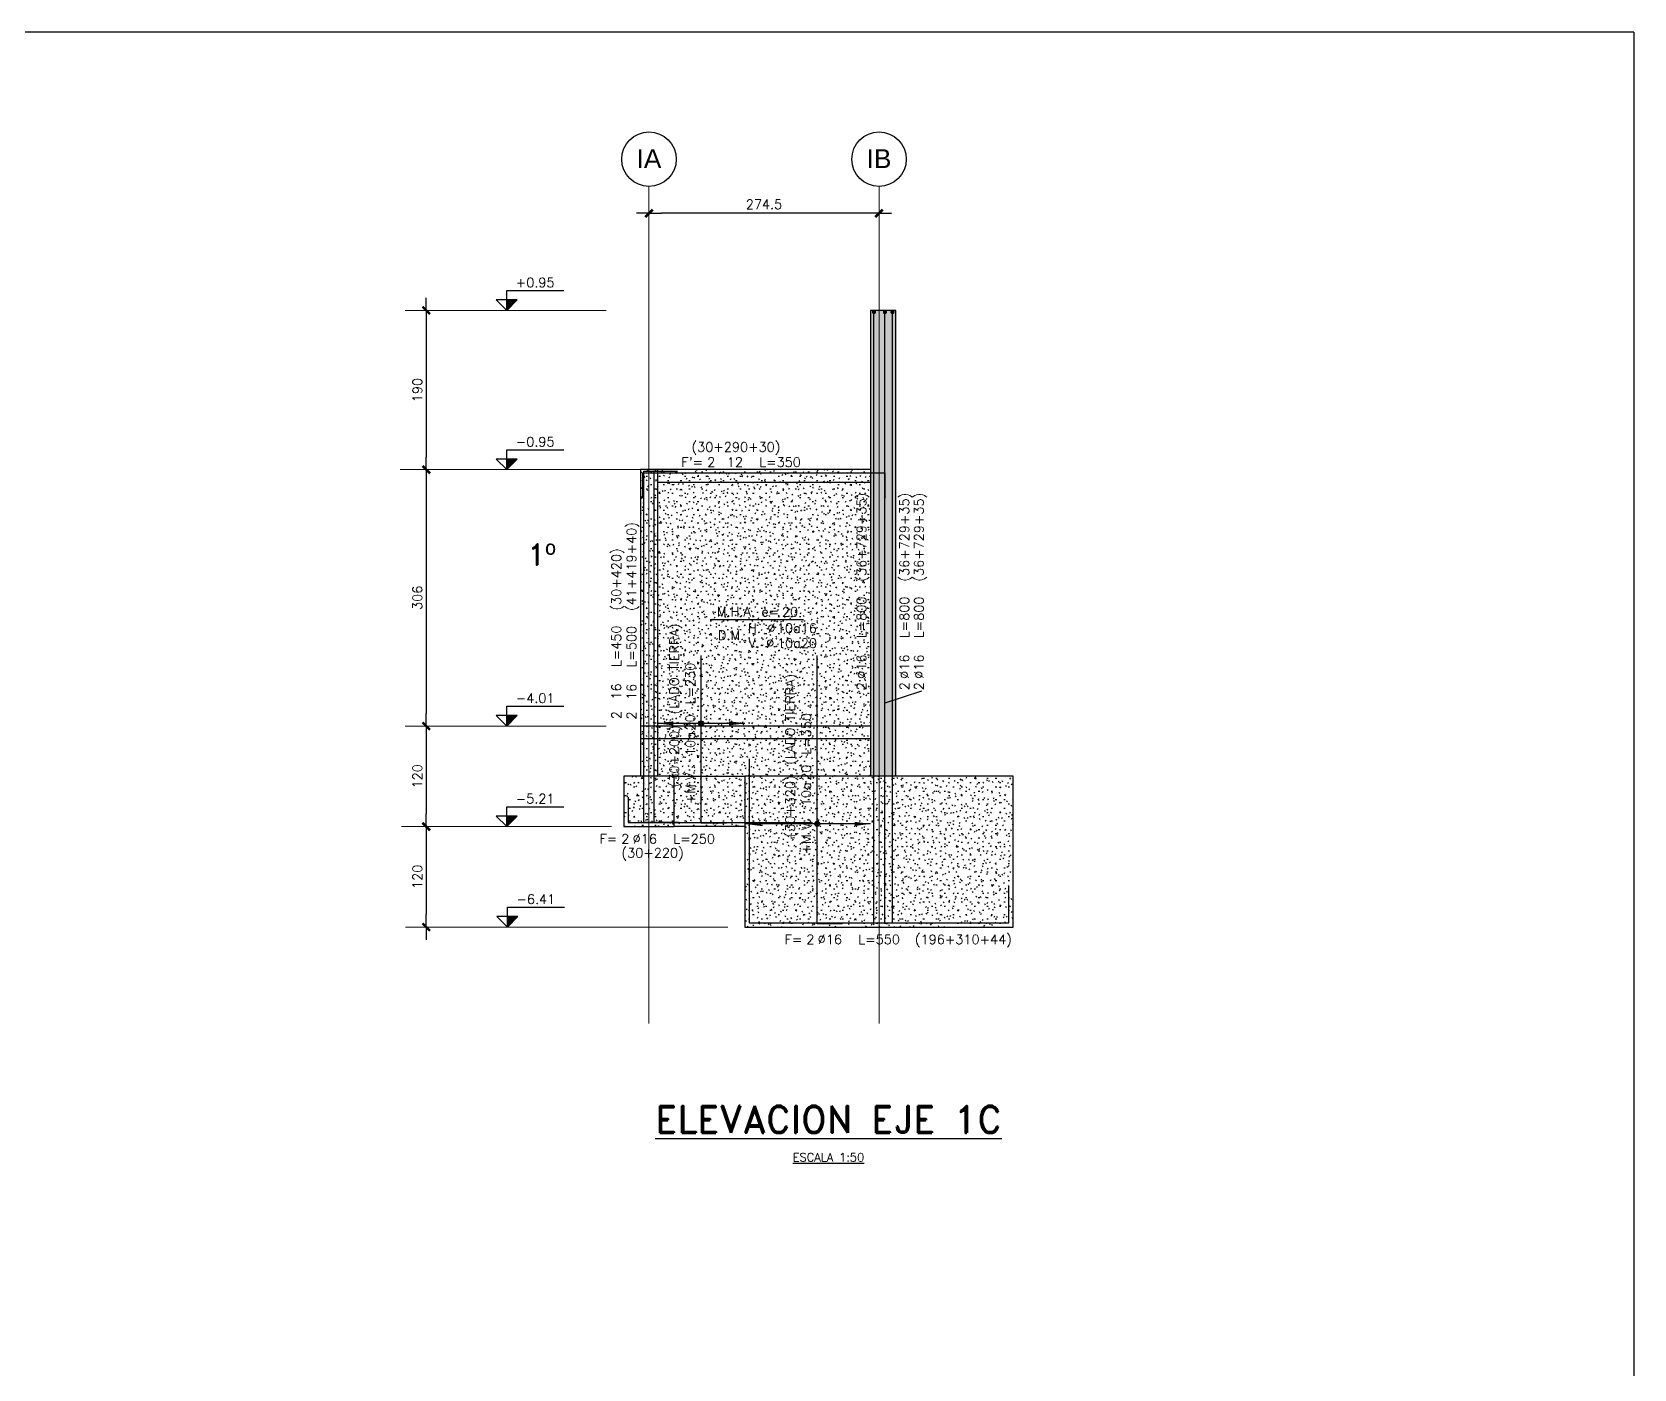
# Model space of a CAD drawing. Extents: x -58 to 5689, y 66 to 4123.
# Drawn here: x 3775 to 5687, y 2527 to 4123 of the extents above; entities that cross this region are included whole.
import ezdxf
from ezdxf.enums import TextEntityAlignment as Align

# ---------------------------------------------------------------- set-up
doc = ezdxf.new("R2010")
doc.units = 0
doc.header["$LTSCALE"] = 30
doc.header["$MEASUREMENT"] = 0
doc.layers.get('0').update_dxf_attribs({"linetype": 'CONTINUOUS'})
for name, color, linetype in [('EJE1C$0$FE', 7, 'CONTINUOUS'), ('EJE1C$0$RLA-FE', 7, 'CONTINUOUS'), ('EJE1C$0$RLA-TEXTOS2', 6, 'CONTINUOUS'), ('EJE1C$0$TEXTOS-FE', 9, 'CONTINUOUS'), ('EJE1C$0$TEXTOS1', 9, 'CONTINUOUS'), ('RLA-FORMATO', 7, 'CONTINUOUS')]:
    doc.layers.add(name, color=color, linetype=linetype)
doc.layers.add('EJE1C$0$RLA-ACHURADO', color=30, linetype='CONTINUOUS', transparency=0.7)
for name, color, linetype, lineweight in [('EJE1C$0$RLA-CONTORNO', 30, 'CONTINUOUS', 25), ('EJE1C$0$RLA-EJE', 3, 'CONTINUOUS', 25), ('EJE1C$0$RLA-EJES', 1, 'CONTINUOUS', 9), ('EJE1C$0$RLA-NIVEL-1', 1, 'CONTINUOUS', 9), ('EJE1C$0$RLA-SELLO', 3, 'CONTINUOUS', 9), ('EJE1C$0$RLA-TITULO', 6, 'CONTINUOUS', 25)]:
    doc.layers.add(name, color=color, linetype=linetype, lineweight=lineweight)
doc.styles.add('EJE1C$0$Arial_1', font='arial.ttf', dxfattribs={"height": 22.5})
doc.styles.add('EJE1C$0$RomanD', font='romand__.ttf', dxfattribs={"height": 32.5})
doc.styles.add('EJE1C$0$RomanD_1', font='romand__.ttf', dxfattribs={"height": 10})
doc.styles.add('EJE1C$0$ROMANS', font='romans.shx', dxfattribs={"height": 11.25})
doc.dimstyles.new('EJE1C$0$ING50', dxfattribs={"dimscale": 50, "dimtxt": 0.27, "dimasz": 0.3, "dimexe": 0, "dimexo": 0, "dimgap": 0.1, "dimtad": 1, "dimdec": 1, "dimzin": 12, "dimdsep": 46, "dimtxsty": 'EJE1C$0$ROMANS', "dimblk": 'EJE1C$0$TICK1', "dimblk1": 'EJE1C$0$TICK1', "dimblk2": 'EJE1C$0$TICK1', "dimcen": 0.09, "dimclrd": 2, "dimclre": 1, "dimclrt": 3, "dimadec": 0, "dimazin": 0, "dimtfac": 1, "dimtdec": 0, "dimtix": 1, "dimtmove": 2, "dimatfit": 3, "dimldrblk": 'EJE1C$0$TICK1', "dimfxl": 0, "dimfxlon": 1, "dimtolj": 1, "dimtzin": 0, "dimarcsym": 0})
pattern_1 = [(0, (2003.835, -186.472), (20.32, 5.08), [1.676, -13.564, 1.676, -13.564, -81.28]), (0, (2003.835, -186.472), (20.32, 5.08), [-30.48, 1.676, -28.804, 1.676, -13.564, -35.56]), (0, (2003.835, -186.472), (20.32, 5.08), [-76.2, 1.676, -8.484, 1.676, -23.724]), (120, (2011.455, -183.932), (-14.55941, 15.057636), [1.676, -13.564, 1.676, -13.564, -81.28]), (120, (2011.455, -183.932), (-14.55941, 15.057636), [-30.48, 1.676, -28.804, 1.676, -13.564, -35.56]), (120, (2011.455, -183.932), (-14.55941, 15.057636), [-76.2, 1.676, -8.484, 1.676, -23.724]), (240, (2013.995, -173.772), (-5.76059, -20.137636), [1.676, -13.564, 1.676, -13.564, -81.28]), (240, (2013.995, -173.772), (-5.76059, -20.137636), [-30.48, 1.676, -28.804, 1.676, -13.564, -35.56]), (240, (2013.995, -173.772), (-5.76059, -20.137636), [-76.2, 1.676, -8.484, 1.676, -23.724])]

# ---------------------------------------------------------------- blocks, each defined once
blk = doc.blocks.new('EJE1C$0$Grid - RLE-EJE-192293-EJE 1C')
at = {"layer": 'EJE1C$0$RLA-EJE'}
blk.add_circle((2140, 275.5), 32.5, dxfattribs=at)
blk = doc.blocks.new('EJE1C$0$TICK1')
at = {"color": 2}
for points in [[(0, 0), (-1, 0)], [(0, 0), (1, 0)]]:
    blk.add_lwpolyline(points, dxfattribs=at)
at = {"color": 2, "const_width": 0.2}
blk.add_lwpolyline([(-0.3, -0.3), (0.3, 0.3)], dxfattribs=at)
blk = doc.blocks.new('EJE1C$0$DIMBLOCK1-EJE 1C')
at = {"color": 2, "lineweight": -2, "transparency": 16777216}
blk.add_line((2125, 211), (1880.5, 211), dxfattribs=at)
at = {"color": 2, "lineweight": -2, "transparency": 16777216, "xscale": 15, "yscale": 15, "zscale": 15, "rotation": 180}
blk.add_blockref('EJE1C$0$TICK1', (1865.5, 211), dxfattribs=at)
at = {"color": 2, "lineweight": -2, "transparency": 16777216, "xscale": 15, "yscale": 15, "zscale": 15}
blk.add_blockref('EJE1C$0$TICK1', (2140, 211), dxfattribs=at)
at = {"color": 3, "transparency": 16777216, "insert": (2002.7, 221.6), "char_height": 11.25, "attachment_point": 5, "style": 'EJE1C$0$ROMANS'}
blk.add_mtext('\\A1;274.5', dxfattribs=at)
blk = doc.blocks.new('EJE1C$0$DIMBLOCK2-EJE 1C')
at = {"color": 2, "lineweight": -2, "transparency": 16777216}
blk.add_line((1599.7, 80), (1599.7, -80), dxfattribs=at)
at = {"color": 2, "lineweight": -2, "transparency": 16777216, "xscale": 15, "yscale": 15, "zscale": 15}
for p, rotation in [((1599.7, 95), 90), ((1599.7, -95), 270)]:
    blk.add_blockref('EJE1C$0$TICK1', p, dxfattribs=dict(at, rotation=rotation))
at = {"color": 3, "transparency": 16777216, "insert": (1589.1, 0), "char_height": 11.25, "attachment_point": 5, "rotation": 90, "style": 'EJE1C$0$ROMANS'}
blk.add_mtext('\\A1;190', dxfattribs=at)
blk = doc.blocks.new('EJE1C$0$DIMBLOCK3-EJE 1C')
at = {"color": 2, "lineweight": -2, "transparency": 16777216}
blk.add_line((1599.7, -110), (1599.7, -386), dxfattribs=at)
at = {"color": 2, "lineweight": -2, "transparency": 16777216, "xscale": 15, "yscale": 15, "zscale": 15}
for p, rotation in [((1599.7, -95), 90), ((1599.7, -401), 270)]:
    blk.add_blockref('EJE1C$0$TICK1', p, dxfattribs=dict(at, rotation=rotation))
at = {"color": 3, "transparency": 16777216, "insert": (1589.1, -248), "char_height": 11.25, "attachment_point": 5, "rotation": 90, "style": 'EJE1C$0$ROMANS'}
blk.add_mtext('\\A1;306', dxfattribs=at)
blk = doc.blocks.new('EJE1C$0$DIMBLOCK4-EJE 1C')
at = {"color": 2, "lineweight": -2, "transparency": 16777216}
blk.add_line((1599.7, -416), (1599.7, -506), dxfattribs=at)
at = {"color": 2, "lineweight": -2, "transparency": 16777216, "xscale": 15, "yscale": 15, "zscale": 15}
for p, rotation in [((1599.7, -401), 90), ((1599.7, -521), 270)]:
    blk.add_blockref('EJE1C$0$TICK1', p, dxfattribs=dict(at, rotation=rotation))
at = {"color": 3, "transparency": 16777216, "insert": (1589.1, -461), "char_height": 11.25, "attachment_point": 5, "rotation": 90, "style": 'EJE1C$0$ROMANS'}
blk.add_mtext('\\A1;120', dxfattribs=at)
blk = doc.blocks.new('EJE1C$0$DIMBLOCK5-EJE 1C')
at = {"color": 2, "lineweight": -2, "transparency": 16777216}
blk.add_line((1599.7, -536), (1599.7, -626), dxfattribs=at)
at = {"color": 2, "lineweight": -2, "transparency": 16777216, "xscale": 15, "yscale": 15, "zscale": 15}
for p, rotation in [((1599.7, -521), 90), ((1599.7, -641), 270)]:
    blk.add_blockref('EJE1C$0$TICK1', p, dxfattribs=dict(at, rotation=rotation))
at = {"color": 3, "transparency": 16777216, "insert": (1589.1, -581), "char_height": 11.25, "attachment_point": 5, "rotation": 90, "style": 'EJE1C$0$ROMANS'}
blk.add_mtext('\\A1;120', dxfattribs=at)
blk = doc.blocks.new('EJE1C$0$nivel-el')
blk.add_hatch(color=1).paths.add_polyline_path([(0, 0), (12.5, 12.5), (0, 12.5)])
at = {"color": 3}
blk.add_lwpolyline([(0, 0), (12.5, 12.5), (-12.5, 12.5), (0, 0), (0, 23.61), (68.35, 23.61)], dxfattribs=at)
blk.add_lwpolyline([(0, 0), (12.5, 12.5), (0, 12.5), (0, 0)])
at = {"color": 3, "style": 'EJE1C$0$ROMANS', "flags": 4}
blk.add_attdef('%%P0.00', text='', height=11.25, dxfattribs=at).set_placement((33.96, 27.67), align=Align.CENTER)
blk = doc.blocks.new('*U90')
at = {"layer": 'EJE1C$0$TEXTOS1', "color": 5}
blk.add_line((-55.6, 0), (55.6, 0), dxfattribs=at)
at = {"layer": 'EJE1C$0$TEXTOS-FE', "color": 9, "style": 'EJE1C$0$ROMANS'}
for s, p in [('D.M.', (-30.8, -24.4)), ('H. %%C', (5.9, -16)), ('V. %%C', (5.4, -33.8))]:
    blk.add_text(s, height=11.25, dxfattribs=at).set_placement(p, align=Align.CENTER)
at = {"layer": 'EJE1C$0$TEXTOS-FE', "color": 9, "style": 'EJE1C$0$ROMANS', "flags": 12}
for tag, p in [('MALLA_2', (23.9, -16.1)), ('MALLA_3', (24, -34))]:
    blk.add_attdef(tag, p, '', height=11.2, dxfattribs=at)
at = {"layer": 'EJE1C$0$TEXTOS1', "color": 9, "style": 'EJE1C$0$ROMANS'}
blk.add_text('M.H.A. e=', height=11.25, dxfattribs=at).set_placement((-10.5, 3.6), align=Align.CENTER)
at = {"layer": 'EJE1C$0$TEXTOS1', "color": 9, "style": 'EJE1C$0$ROMANS', "flags": 12}
blk.add_attdef('ESPESOR', (30.1, 3.4), '', height=11.2, dxfattribs=at)
blk = doc.blocks.new('*U92')
at = {"layer": 'EJE1C$0$RLA-FE'}
for p, q in [((0, 30), (0, 0)), ((0, 0), (138.2, 0)), ((138.2, 0), (188.2, 0)), ((188.2, 0), (220, 0)), ((220, 0), (220, 0))]:
    blk.add_line(p, q, dxfattribs=at)
at = {"layer": 'EJE1C$0$RLA-FE', "color": 3, "style": 'EJE1C$0$ROMANS', "flags": 8}
for tag, p in [('F=', (-12.8, -25.3)), ('NUM', (1.6, -25.3))]:
    blk.add_attdef(tag, text='', height=11.2, dxfattribs=at).set_placement(p, align=Align.RIGHT)
at = {"layer": 'EJE1C$0$RLA-FE', "color": 3, "style": 'EJE1C$0$ROMANS'}
for tag, p, flags in [('PHI', (5.5, -25.1), 12), ('DIAM', (15.3, -25.3), 12), ('MINUS', (37.3, -25.3), 13), ('MARK', (50.7, -25.3), 13), ('TEXTO_FE1', (54, -25.3), 8), ('TEXTO_FE2', (121.5, -25.3), 8), ('TIPO', (108.8, -57.9), 13), ('NVECES', (94.9, -76.9), 13), ('NUMFE', (98.9, -96.6), 13), ('CAPA', (107.1, -115.7), 13), ('DESPLAZA', (277.2, -134.2), 13), ('ESPACIO', (283.2, -152.5), 13), ('CANT', (297.1, -171.3), 13)]:
    blk.add_attdef(tag, p, '', height=11.2, dxfattribs=dict(at, flags=flags))
blk = doc.blocks.new('*U93')
at = {"layer": 'EJE1C$0$RLA-FE'}
for p, q in [((0, 196), (0, 0)), ((310, 0), (310, 44)), ((0, 0), (228.2, 0)), ((228.2, 0), (278.2, 0)), ((278.2, 0), (310, 0))]:
    blk.add_line(p, q, dxfattribs=at)
at = {"layer": 'EJE1C$0$RLA-FE', "color": 3, "style": 'EJE1C$0$ROMANS', "flags": 8}
for tag, p in [('F=', (63.4, -25.3)), ('NUM', (77.8, -25.3))]:
    blk.add_attdef(tag, text='', height=11.2, dxfattribs=at).set_placement(p, align=Align.RIGHT)
at = {"layer": 'EJE1C$0$RLA-FE', "color": 3, "style": 'EJE1C$0$ROMANS'}
for tag, p, flags in [('PHI', (81.7, -25.1), 12), ('DIAM', (91.6, -25.3), 12), ('MINUS', (113.6, -25.3), 13), ('MARK', (127, -25.3), 13), ('TEXTO_FE1', (130.3, -25.3), 8), ('TEXTO_FE2', (197.8, -25.3), 8), ('TIPO', (153.8, -57.9), 13), ('NVECES', (139.9, -76.9), 13), ('NUMFE', (143.9, -96.6), 13), ('CAPA', (152.1, -115.7), 13), ('DESPLAZA', (277.2, -134.2), 13), ('ESPACIO', (283.2, -152.5), 13), ('CANT', (297.1, -171.3), 13)]:
    blk.add_attdef(tag, p, '', height=11.2, dxfattribs=dict(at, flags=flags))
blk = doc.blocks.new('*U102')
at = {"layer": 'EJE1C$0$RLA-FE'}
for p, q in [((0, -30), (0, 0)), ((0, 0), (207.2, 0)), ((207.2, 0), (257.2, 0)), ((257.2, 0), (289, 0)), ((289, 0), (289, -30))]:
    blk.add_line(p, q, dxfattribs=at)
at = {"layer": 'EJE1C$0$RLA-FE', "color": 3, "style": 'EJE1C$0$ROMANS'}
for tag, p, flags in [('TEXTO_FE2', (58.3, 25.4), 8), ('PHI', (90.5, 7.5), 14), ('DIAM', (100.4, 7.3), 12), ('MINUS', (122.4, 7.3), 13), ('MARK', (135.8, 7.3), 13), ('TEXTO_FE1', (139.1, 7.3), 8), ('TIPO', (143.3, -75.8), 13), ('NVECES', (129.4, -94.7), 13), ('NUMFE', (133.4, -114.5), 13), ('CAPA', (141.6, -133.6), 13), ('DESPLAZA', (278.3, -151.6), 13), ('ESPACIO', (284.4, -170), 13), ('CANT', (298.2, -188.8), 13)]:
    blk.add_attdef(tag, p, '', height=11.2, dxfattribs=dict(at, flags=flags))
at = {"layer": 'EJE1C$0$RLA-FE', "color": 3, "style": 'EJE1C$0$ROMANS', "flags": 8}
for tag, p in [('F=', (72.2, 7.3)), ('NUM', (86.6, 7.3))]:
    blk.add_attdef(tag, text='', height=11.2, dxfattribs=at).set_placement(p, align=Align.RIGHT)
blk = doc.blocks.new('*U103')
at = {"layer": 'EJE1C$0$RLA-FE'}
for p, q in [((0, -41), (0, 0)), ((0, 0), (337.2, 0)), ((337.2, 0), (387.2, 0)), ((387.2, 0), (419, 0)), ((419, 0), (419, -40))]:
    blk.add_line(p, q, dxfattribs=at)
at = {"layer": 'EJE1C$0$RLA-FE', "color": 3, "style": 'EJE1C$0$ROMANS', "flags": 8}
for tag, p in [('F=', (117.9, 9.3)), ('NUM', (132.3, 9.3))]:
    blk.add_attdef(tag, text='', height=11.2, dxfattribs=at).set_placement(p, align=Align.RIGHT)
at = {"layer": 'EJE1C$0$RLA-FE', "color": 3, "style": 'EJE1C$0$ROMANS'}
for tag, p, flags in [('PHI', (136.2, 9.5), 14), ('DIAM', (146.1, 9.3), 12), ('MINUS', (168.1, 9.3), 13), ('MARK', (181.5, 9.3), 13), ('TEXTO_FE1', (184.8, 9.3), 8), ('TEXTO_FE2', (252.3, 9.3), 8), ('TIPO', (208.3, -75.8), 13), ('NVECES', (194.4, -94.7), 13), ('NUMFE', (198.4, -114.5), 13), ('CAPA', (206.6, -133.6), 13), ('DESPLAZA', (278.3, -151.6), 13), ('ESPACIO', (284.4, -170), 13), ('CANT', (298.2, -188.8), 13)]:
    blk.add_attdef(tag, p, '', height=11.2, dxfattribs=dict(at, flags=flags))
blk = doc.blocks.new('*U95')
at = {"layer": 'EJE1C$0$RLA-FE'}
for p, q in [((0, 36), (0, 0)), ((0, 0), (647.2, 0)), ((647.2, 0), (697.2, 0)), ((697.2, 0), (729, 0))]:
    blk.add_line(p, q, dxfattribs=at)
at = {"layer": 'EJE1C$0$RLA-FE', "const_width": 2.5}
blk.add_lwpolyline([(727.8, 0, 1), (730.3, 0, 1)], format="xyb", close=True, dxfattribs=at)
at = {"layer": 'EJE1C$0$RLA-FE', "color": 3, "style": 'EJE1C$0$ROMANS', "flags": 8}
blk.add_attdef('NUM', text='', height=11.2, dxfattribs=at).set_placement((287.3, -19.9), align=Align.RIGHT)
at = {"layer": 'EJE1C$0$RLA-FE', "color": 3, "style": 'EJE1C$0$ROMANS'}
for tag, p, flags in [('PHI', (291.2, -19.7), 12), ('DIAM', (301.1, -19.9), 12), ('MINUS', (323.1, -19.9), 13), ('MARK', (336.5, -19.9), 13), ('TEXTO_FE1', (339.8, -19.9), 8), ('TEXTO_FE2', (407.3, -19.9), 8), ('TIPO', (363.3, -57.9), 13), ('NVECES', (349.4, -76.9), 13), ('NUMFE', (353.4, -96.6), 13), ('CAPA', (361.6, -115.7), 13), ('CANT', (297.1, -171.3), 13)]:
    blk.add_attdef(tag, p, '', height=11.2, dxfattribs=dict(at, flags=flags))
blk = doc.blocks.new('*U96')
at = {"layer": 'EJE1C$0$RLA-FE'}
for p, q in [((0, 36), (0, 0)), ((0, 0), (647.2, 0)), ((647.2, 0), (697.2, 0)), ((697.2, 0), (729, 0))]:
    blk.add_line(p, q, dxfattribs=at)
at = {"layer": 'EJE1C$0$RLA-FE', "const_width": 2.5}
blk.add_lwpolyline([(727.8, 0, 1), (730.3, 0, 1)], format="xyb", close=True, dxfattribs=at)
at = {"layer": 'EJE1C$0$RLA-FE', "color": 3, "style": 'EJE1C$0$ROMANS', "flags": 8}
blk.add_attdef('NUM', text='', height=11.2, dxfattribs=at).set_placement((287.3, -46.2), align=Align.RIGHT)
at = {"layer": 'EJE1C$0$RLA-FE', "color": 3, "style": 'EJE1C$0$ROMANS'}
for tag, p, flags in [('PHI', (291.2, -46), 12), ('DIAM', (301.1, -46.2), 12), ('MINUS', (323.1, -46.2), 13), ('MARK', (336.5, -46.2), 13), ('TEXTO_FE1', (339.8, -46.2), 8), ('TEXTO_FE2', (407.3, -46.2), 8), ('TIPO', (363.3, -57.9), 13), ('NVECES', (349.4, -76.9), 13), ('NUMFE', (353.4, -96.6), 13), ('CAPA', (361.6, -115.7), 13), ('CANT', (297.1, -171.3), 13)]:
    blk.add_attdef(tag, p, '', height=11.2, dxfattribs=dict(at, flags=flags))
blk = doc.blocks.new('*U97')
at = {"layer": 'EJE1C$0$RLA-FE'}
for p, q in [((0, 36), (0, 0)), ((0, 0), (647.2, 0)), ((647.2, 0), (697.2, 0)), ((697.2, 0), (729, 0))]:
    blk.add_line(p, q, dxfattribs=at)
at = {"layer": 'EJE1C$0$RLA-FE', "const_width": 2.5}
blk.add_lwpolyline([(727.8, 0, 1), (730.3, 0, 1)], format="xyb", close=True, dxfattribs=at)
at = {"layer": 'EJE1C$0$RLA-FE', "color": 3, "style": 'EJE1C$0$ROMANS', "flags": 8}
blk.add_attdef('NUM', text='', height=11.2, dxfattribs=at).set_placement((287.3, 9.3), align=Align.RIGHT)
at = {"layer": 'EJE1C$0$RLA-FE', "color": 3, "style": 'EJE1C$0$ROMANS'}
for tag, p, flags in [('PHI', (291.2, 9.5), 12), ('DIAM', (301.1, 9.3), 12), ('MINUS', (323.1, 9.3), 13), ('MARK', (336.5, 9.3), 13), ('TEXTO_FE1', (339.8, 9.3), 8), ('TEXTO_FE2', (407.3, 9.4), 8), ('TIPO', (363.3, -57.9), 13), ('NVECES', (349.4, -76.9), 13), ('NUMFE', (353.4, -96.6), 13), ('CAPA', (361.6, -115.7), 13), ('CANT', (297.1, -171.3), 13)]:
    blk.add_attdef(tag, p, '', height=11.2, dxfattribs=dict(at, flags=flags))
blk = doc.blocks.new('EJE1C$0$FLECHA')
at = {"color": 2}
blk.add_lwpolyline([(0, 0, 0, 5, 0), (19.2, 0, 5, 5, 0)], format="xyseb", dxfattribs=at)
blk = doc.blocks.new('*U100')
at = {"layer": 'EJE1C$0$RLA-FE'}
h = blk.add_hatch(color=256, dxfattribs=at)
edge = h.paths.add_edge_path()
edge.add_arc((119.2, 0), 3, 0, 360)
at = {"layer": 'EJE1C$0$RLA-FE', "color": 1}
blk.add_line((119.2, -52.2), (119.2, 52.3), dxfattribs=at)
at = {"layer": 'EJE1C$0$RLA-FE'}
for p, q in [((0, -30), (0, 0)), ((0, 0), (118.2, 0)), ((118.2, 0), (168.2, 0)), ((168.2, 0), (200, 0)), ((200, 0), (200, 0))]:
    blk.add_line(p, q, dxfattribs=at)
blk.add_circle((119.2, 0), 3, dxfattribs=at)
at = {"layer": 'EJE1C$0$FE', "color": 1, "rotation": 270}
blk.add_blockref('EJE1C$0$FLECHA', (119.2, 52.3), dxfattribs=at)
at = {"layer": 'EJE1C$0$FE', "color": 1, "xscale": -1, "rotation": 270}
blk.add_blockref('EJE1C$0$FLECHA', (119.2, -52.2), dxfattribs=at)
at = {"layer": 'EJE1C$0$RLA-FE', "color": 3, "style": 'EJE1C$0$ROMANS'}
for tag, flags, p in [('TEXTO_FE2', 8, (117.1, 26.5)), ('+SUPLE', 12, (65, 7.3))]:
    blk.add_attdef(tag, text='', height=11.2, dxfattribs=dict(at, flags=flags)).set_placement(p, align=Align.RIGHT)
for tag, p, flags in [('LADO', (129.8, 26.5), 8), ('PHI', (69.1, 7.5), 14), ('A', (99.7, 7.3), 12), ('ESP', (110.6, 7.3), 12), ('MINUS', (135.7, 7.3), 13), ('TEXTO_FE1', (141.8, 7.3), 8), ('MARK', (149, 7.3), 13), ('TIPO', (79.6, -50.7), 13), ('NVECES', (65.7, -69.6), 13), ('NUMFE', (69.6, -89.4), 13), ('CAPA', (77.8, -108.5), 13), ('DESPLAZA', (259, -126.5), 13), ('ESPACIO', (265, -144.9), 13), ('CANT', (278.9, -163.7), 13), ('REC', (283.3, -184.4), 9)]:
    blk.add_attdef(tag, p, '', height=11.2, dxfattribs=dict(at, flags=flags))
at = {"layer": 'EJE1C$0$RLA-FE', "color": 3, "style": 'EJE1C$0$ROMANS', "flags": 12}
blk.add_attdef('DIAM', text='', height=11.2, dxfattribs=at).set_placement((89.9, 7.3), align=Align.CENTER)
blk = doc.blocks.new('*U101')
at = {"layer": 'EJE1C$0$RLA-FE'}
h = blk.add_hatch(color=256, dxfattribs=at)
edge = h.paths.add_edge_path()
edge.add_arc((119.2, 0), 3, 0, 360)
at = {"layer": 'EJE1C$0$RLA-FE', "color": 1}
blk.add_line((119.2, -63.8), (119.2, 86.2), dxfattribs=at)
at = {"layer": 'EJE1C$0$RLA-FE'}
for p, q in [((0, -30), (0, 0)), ((0, 0), (238.2, 0)), ((238.2, 0), (288.2, 0)), ((288.2, 0), (320, 0)), ((320, 0), (320, 0))]:
    blk.add_line(p, q, dxfattribs=at)
blk.add_circle((119.2, 0), 3, dxfattribs=at)
at = {"layer": 'EJE1C$0$FE', "color": 1, "rotation": 270}
blk.add_blockref('EJE1C$0$FLECHA', (119.2, 86.2), dxfattribs=at)
at = {"layer": 'EJE1C$0$FE', "color": 1, "xscale": -1, "rotation": 270}
blk.add_blockref('EJE1C$0$FLECHA', (119.2, -63.8), dxfattribs=at)
at = {"layer": 'EJE1C$0$RLA-FE', "color": 3, "style": 'EJE1C$0$ROMANS'}
for tag, flags, p in [('TEXTO_FE2', 8, (177.1, 26.5)), ('+SUPLE', 12, (125, 7.3))]:
    blk.add_attdef(tag, text='', height=11.2, dxfattribs=dict(at, flags=flags)).set_placement(p, align=Align.RIGHT)
for tag, p, flags in [('LADO', (189.8, 26.5), 8), ('PHI', (129.1, 7.5), 14), ('A', (159.7, 7.3), 12), ('ESP', (170.6, 7.3), 12), ('MINUS', (195.7, 7.3), 13), ('TEXTO_FE1', (201.8, 7.3), 8), ('MARK', (209, 7.3), 13), ('TIPO', (139.6, -50.7), 13), ('NVECES', (125.7, -69.6), 13), ('NUMFE', (129.6, -89.4), 13), ('CAPA', (137.8, -108.5), 13), ('DESPLAZA', (259, -126.5), 13), ('ESPACIO', (265, -144.9), 13), ('CANT', (278.9, -163.7), 13), ('REC', (283.3, -184.4), 9)]:
    blk.add_attdef(tag, p, '', height=11.2, dxfattribs=dict(at, flags=flags))
at = {"layer": 'EJE1C$0$RLA-FE', "color": 3, "style": 'EJE1C$0$ROMANS', "flags": 12}
blk.add_attdef('DIAM', text='', height=11.2, dxfattribs=at).set_placement((149.9, 7.3), align=Align.CENTER)
blk = doc.blocks.new('*U104')
at = {"layer": 'EJE1C$0$RLA-FE'}
for p, q in [((0, -30), (0, 0)), ((0, 0), (338.2, 0)), ((338.2, 0), (388.2, 0)), ((388.2, 0), (420, 0)), ((420, 0), (420, 0))]:
    blk.add_line(p, q, dxfattribs=at)
at = {"layer": 'EJE1C$0$RLA-FE', "color": 3, "style": 'EJE1C$0$ROMANS', "flags": 8}
for tag, p in [('F=', (118.4, 39.3)), ('NUM', (132.8, 39.3))]:
    blk.add_attdef(tag, text='', height=11.2, dxfattribs=at).set_placement(p, align=Align.RIGHT)
at = {"layer": 'EJE1C$0$RLA-FE', "color": 3, "style": 'EJE1C$0$ROMANS'}
for tag, p, flags in [('PHI', (136.7, 39.5), 14), ('DIAM', (146.6, 39.3), 12), ('MINUS', (168.6, 39.3), 13), ('MARK', (182, 39.3), 13), ('TEXTO_FE1', (185.3, 39.3), 8), ('TEXTO_FE2', (252.8, 39.3), 8), ('TIPO', (208.8, -75.8), 13), ('NVECES', (194.9, -94.7), 13), ('NUMFE', (198.9, -114.5), 13), ('CAPA', (207.1, -133.6), 13), ('DESPLAZA', (278.3, -151.6), 13), ('ESPACIO', (284.4, -170), 13), ('CANT', (298.2, -188.8), 13)]:
    blk.add_attdef(tag, p, '', height=11.2, dxfattribs=dict(at, flags=flags))
blk = doc.blocks.new('EJE1C')
at = {"layer": 'EJE1C$0$RLA-ACHURADO'}
h = blk.add_hatch(dxfattribs=at)
h.set_pattern_fill('SAND - DENSE', color=256, style=0, pattern_type=2)
h.set_pattern_definition(pattern_1)
h.paths.add_polyline_path([(2129.98, -461), (2159.98, -461), (2159.98, 95), (2129.98, 95)])
h = blk.add_hatch(dxfattribs=at)
h.set_pattern_fill('SAND - DENSE', color=256, style=0, pattern_type=2)
h.set_pattern_definition(pattern_1)
h.paths.add_polyline_path([(1855.48, -461), (1875.48, -461), (1875.48, -95), (1855.48, -95)], flags=0)
h = blk.add_hatch(dxfattribs=at)
h.set_pattern_fill('SAND - DENSE', color=256, style=0, pattern_type=2)
h.set_pattern_definition(pattern_1)
h.paths.add_polyline_path([(2129.98, -110), (2129.98, -95), (1875.48, -95), (1875.48, -110)], flags=0)
h = blk.add_hatch(dxfattribs=at)
h.set_pattern_fill('SAND - DENSE', color=256, style=0, pattern_type=2)
h.set_pattern_definition(pattern_1)
h.paths.add_polyline_path([(1875.48, -461), (2129.98, -461), (2129.98, -416), (1875.48, -416)], flags=0)
h.paths.add_polyline_path([(1875.48, -401), (2129.98, -401), (2129.98, -110), (1875.48, -110)], flags=0)
h = blk.add_hatch(dxfattribs=at)
h.set_pattern_fill('SAND - DENSE', color=256, style=0, pattern_type=2)
h.set_pattern_definition(pattern_1)
h.paths.add_polyline_path([(2129.98, -416), (2129.98, -401), (1855.48, -401), (1855.48, -416)], flags=0)
h = blk.add_hatch(dxfattribs=at)
h.set_pattern_fill('SAND - DENSE', color=256, style=0, pattern_type=2)
h.set_pattern_definition(pattern_1)
h.paths.add_polyline_path([(1895.48, -521), (1895.48, -461), (1835.48, -461), (1835.48, -521)], flags=0)
h = blk.add_hatch(dxfattribs=at)
h.set_pattern_fill('SAND - DENSE', color=256, style=0, pattern_type=2)
h.set_pattern_definition(pattern_1)
h.paths.add_polyline_path([(1979.98, -521), (1979.98, -461), (1895.48, -461), (1895.48, -521)], flags=0)
h = blk.add_hatch(dxfattribs=at)
h.set_pattern_fill('SAND - DENSE', color=256, style=0, pattern_type=2)
h.set_pattern_definition(pattern_1)
h.paths.add_polyline_path([(2299.98, -641), (2299.98, -461), (1979.98, -461), (1979.98, -641)], flags=0)
at = {"layer": 'EJE1C$0$RLA-CONTORNO'}
for p, q in [((2159.98, 95), (2129.98, 95)), ((2129.98, 95), (2129.98, -461)), ((2159.98, -461), (2159.98, 95)), ((1855.48, -95), (1855.48, -461)), ((2129.98, -95), (1855.48, -95)), ((1875.48, -95), (1875.48, -461)), ((1875.48, -110), (2129.98, -110)), ((2129.98, -401), (1855.48, -401)), ((1855.48, -416), (2129.98, -416)), ((1895.48, -461), (1835.48, -461)), ((1835.48, -461), (1835.48, -521)), ((1895.48, -521), (1895.48, -461)), ((1895.48, -461), (1979.98, -461)), ((2299.98, -461), (1979.98, -461)), ((1979.98, -461), (1979.98, -641)), ((2299.98, -641), (2299.98, -461)), ((1835.48, -521), (1895.48, -521)), ((1979.98, -521), (1895.48, -521)), ((1979.98, -641), (2299.98, -641))]:
    blk.add_line(p, q, dxfattribs=at)
at = {"layer": 'EJE1C$0$RLA-EJES'}
for p, q in [((1865.48, -756.21), (1865.48, 242.99)), ((2139.98, -756.21), (2139.98, 242.99))]:
    blk.add_line(p, q, dxfattribs=at)
at = {"layer": 'EJE1C$0$RLA-FE', "color": 2}
blk.add_line((2190.79, -359.44), (2147.03, -373.61), dxfattribs=at)
at = {"layer": 'EJE1C$0$RLA-NIVEL-1'}
for p, q in [((1574.37, 95), (1814.43, 95)), ((1875.48, -95), (1568.42, -95)), ((1574.37, -401), (1814.43, -401)), ((1820.9, -521), (1570.2, -521)), ((1959.49, -641), (1575.04, -641))]:
    blk.add_line(p, q, dxfattribs=at)
at = {"layer": 'EJE1C$0$RLA-SELLO'}
for p, q in [((1568.42, -95), (1695.26, -95)), ((1570.2, -521), (1691.17, -521)), ((1575.04, -641), (1686.33, -641))]:
    blk.add_line(p, q, dxfattribs=at)
ref = blk.add_blockref('EJE1C$0$nivel-el', (1695.68, 95))
ref.add_attrib('%%P0.00', '+0.95', dxfattribs={"color": 3, "height": 11.25, "style": 'EJE1C$0$ROMANS'}).set_placement((1729.64, 122.67), align=Align.CENTER)
ref = blk.add_blockref('EJE1C$0$nivel-el', (1695.68, -95))
ref.add_attrib('%%P0.00', '-0.95', dxfattribs={"color": 3, "height": 11.25, "style": 'EJE1C$0$ROMANS'}).set_placement((1729.64, -67.33), align=Align.CENTER)
ref = blk.add_blockref('*U90', (1994.17, -273.78))
ref.add_attrib('ESPESOR', '20', (2024.23, -270.34), dxfattribs={"layer": 'EJE1C$0$TEXTOS1', "color": 9, "height": 11.25, "style": 'EJE1C$0$ROMANS'})
ref.add_attrib('MALLA_2', '10a16', (2018.08, -289.85), dxfattribs={"layer": 'EJE1C$0$TEXTOS-FE', "color": 9, "height": 11.25, "style": 'EJE1C$0$ROMANS'})
ref.add_attrib('MALLA_3', '10a20', (2018.21, -307.75), dxfattribs={"layer": 'EJE1C$0$TEXTOS-FE', "color": 9, "height": 11.25, "style": 'EJE1C$0$ROMANS'})
ref = blk.add_blockref('EJE1C$0$nivel-el', (1695.68, -401))
ref.add_attrib('%%P0.00', '-4.01', dxfattribs={"color": 3, "height": 11.25, "style": 'EJE1C$0$ROMANS'}).set_placement((1729.64, -373.33), align=Align.CENTER)
ref = blk.add_blockref('EJE1C$0$nivel-el', (1695.68, -521))
ref.add_attrib('%%P0.00', '-5.21', dxfattribs={"color": 3, "height": 11.25, "style": 'EJE1C$0$ROMANS'}).set_placement((1729.64, -493.33), align=Align.CENTER)
ref = blk.add_blockref('EJE1C$0$nivel-el', (1696.5, -641))
ref.add_attrib('%%P0.00', '-6.41', dxfattribs={"color": 3, "height": 11.25, "style": 'EJE1C$0$ROMANS'}).set_placement((1730.46, -613.33), align=Align.CENTER)
at = {"layer": 'EJE1C$0$RLA-EJE'}
for p in [(-274.5, 0), (0, 0)]:
    blk.add_blockref('EJE1C$0$Grid - RLE-EJE-192293-EJE 1C', p, dxfattribs=at)
at = {"layer": 'EJE1C$0$RLA-FE'}
ref = blk.add_blockref('*U97', (2133.98, -636), dxfattribs=dict(at, rotation=90))
ref.add_attrib('DIAM', '16', (2124.65, -334.9), dxfattribs={"color": 3, "height": 11.25, "rotation": 90, "style": 'EJE1C$0$ROMANS'})
ref.add_attrib('NUM', '2', dxfattribs={"color": 3, "height": 11.25, "rotation": 90, "style": 'EJE1C$0$ROMANS'}).set_placement((2124.65, -348.65), align=Align.RIGHT)
ref.add_attrib('TEXTO_FE1', 'L=800', (2124.65, -296.19), dxfattribs={"color": 3, "height": 11.25, "rotation": 90, "style": 'EJE1C$0$ROMANS'})
ref.add_attrib('TEXTO_FE2', '(36+729+35)', (2124.63, -228.67), dxfattribs={"color": 3, "height": 11.25, "rotation": 90, "style": 'EJE1C$0$ROMANS'})
ref.add_attrib('PHI', '%%C', (2124.43, -344.76), dxfattribs={"color": 3, "height": 11.25, "rotation": 90, "style": 'EJE1C$0$ROMANS'})
ref = blk.add_blockref('*U96', (2147.03, -636), dxfattribs=dict(at, rotation=90))
ref.add_attrib('DIAM', '16', (2193.25, -334.9), dxfattribs={"color": 3, "height": 11.25, "rotation": 90, "style": 'EJE1C$0$ROMANS'})
ref.add_attrib('NUM', '2', dxfattribs={"color": 3, "height": 11.25, "rotation": 90, "style": 'EJE1C$0$ROMANS'}).set_placement((2193.25, -348.65), align=Align.RIGHT)
ref.add_attrib('TEXTO_FE1', 'L=800', (2193.25, -296.19), dxfattribs={"color": 3, "height": 11.25, "rotation": 90, "style": 'EJE1C$0$ROMANS'})
ref.add_attrib('TEXTO_FE2', '(36+729+35)', (2193.23, -228.67), dxfattribs={"color": 3, "height": 11.25, "rotation": 90, "style": 'EJE1C$0$ROMANS'})
ref.add_attrib('PHI', '%%C', (2193.04, -344.76), dxfattribs={"color": 3, "height": 11.25, "rotation": 90, "style": 'EJE1C$0$ROMANS'})
ref = blk.add_blockref('*U95', (2155.98, -636), dxfattribs=dict(at, rotation=90))
ref.add_attrib('DIAM', '16', (2175.88, -334.9), dxfattribs={"color": 3, "height": 11.25, "rotation": 90, "style": 'EJE1C$0$ROMANS'})
ref.add_attrib('NUM', '2', dxfattribs={"color": 3, "height": 11.25, "rotation": 90, "style": 'EJE1C$0$ROMANS'}).set_placement((2175.88, -348.65), align=Align.RIGHT)
ref.add_attrib('TEXTO_FE1', 'L=800', (2175.88, -296.19), dxfattribs={"color": 3, "height": 11.25, "rotation": 90, "style": 'EJE1C$0$ROMANS'})
ref.add_attrib('TEXTO_FE2', '(36+729+35)', (2175.86, -228.67), dxfattribs={"color": 3, "height": 11.25, "rotation": 90, "style": 'EJE1C$0$ROMANS'})
ref.add_attrib('PHI', '%%C', (2175.66, -344.76), dxfattribs={"color": 3, "height": 11.25, "rotation": 90, "style": 'EJE1C$0$ROMANS'})
ref = blk.add_blockref('*U102', (1857.98, -99), dxfattribs=at)
ref.add_attrib('DIAM', '12', (1958.34, -91.68), dxfattribs={"color": 3, "height": 11.25, "style": 'EJE1C$0$ROMANS'})
ref.add_attrib('NUM', '2', dxfattribs={"color": 3, "height": 11.25, "style": 'EJE1C$0$ROMANS'}).set_placement((1944.59, -91.68), align=Align.RIGHT)
ref.add_attrib('TEXTO_FE1', 'L=350', (1997.05, -91.68), dxfattribs={"color": 3, "height": 11.25, "style": 'EJE1C$0$ROMANS'})
ref.add_attrib('TEXTO_FE2', '(30+290+30)', (1916.25, -73.59), dxfattribs={"color": 3, "height": 11.25, "style": 'EJE1C$0$ROMANS'})
ref.add_attrib('F=', "F'=", dxfattribs={"color": 3, "height": 11.25, "style": 'EJE1C$0$ROMANS'}).set_placement((1930.18, -91.68), align=Align.RIGHT)
ref = blk.add_blockref('*U104', (1871.48, -516), dxfattribs=dict(at, rotation=90))
ref.add_attrib('DIAM', '16', (1832.16, -369.4), dxfattribs={"color": 3, "height": 11.25, "rotation": 90, "style": 'EJE1C$0$ROMANS'})
ref.add_attrib('NUM', '2', dxfattribs={"color": 3, "height": 11.25, "rotation": 90, "style": 'EJE1C$0$ROMANS'}).set_placement((1832.16, -383.15), align=Align.RIGHT)
ref.add_attrib('TEXTO_FE1', 'L=450', (1832.16, -330.69), dxfattribs={"color": 3, "height": 11.25, "rotation": 90, "style": 'EJE1C$0$ROMANS'})
ref.add_attrib('TEXTO_FE2', '(30+420)', (1832.14, -263.17), dxfattribs={"color": 3, "height": 11.25, "rotation": 90, "style": 'EJE1C$0$ROMANS'})
ref = blk.add_blockref('*U103', (1859.48, -516), dxfattribs=dict(at, rotation=90))
ref.add_attrib('DIAM', '16', (1850.16, -369.9), dxfattribs={"color": 3, "height": 11.25, "rotation": 90, "style": 'EJE1C$0$ROMANS'})
ref.add_attrib('NUM', '2', dxfattribs={"color": 3, "height": 11.25, "rotation": 90, "style": 'EJE1C$0$ROMANS'}).set_placement((1850.16, -383.65), align=Align.RIGHT)
ref.add_attrib('TEXTO_FE1', 'L=500', (1850.16, -331.19), dxfattribs={"color": 3, "height": 11.25, "rotation": 90, "style": 'EJE1C$0$ROMANS'})
ref.add_attrib('TEXTO_FE2', '(41+419+40)', (1850.14, -263.67), dxfattribs={"color": 3, "height": 11.25, "rotation": 90, "style": 'EJE1C$0$ROMANS'})
ref = blk.add_blockref('*U100', (1927.82, -517), dxfattribs=dict(at, rotation=90))
ref.add_attrib('DIAM', '10', dxfattribs={"color": 3, "height": 11.25, "rotation": 90, "style": 'EJE1C$0$ROMANS'}).set_placement((1920.5, -427.12), align=Align.CENTER)
ref.add_attrib('LADO', '(LADO TIERRA)', (1901.3, -387.25), dxfattribs={"color": 3, "height": 11.25, "rotation": 90, "style": 'EJE1C$0$ROMANS'})
ref.add_attrib('TEXTO_FE1', 'L=230', (1920.5, -375.16), dxfattribs={"color": 3, "height": 11.25, "rotation": 90, "style": 'EJE1C$0$ROMANS'})
ref.add_attrib('TEXTO_FE2', '(30+200)', dxfattribs={"color": 3, "height": 11.25, "rotation": 90, "style": 'EJE1C$0$ROMANS'}).set_placement((1901.3, -399.91), align=Align.RIGHT)
ref.add_attrib('+SUPLE', '+M.V.', dxfattribs={"color": 3, "height": 11.25, "rotation": 90, "style": 'EJE1C$0$ROMANS'}).set_placement((1920.5, -451.96), align=Align.RIGHT)
ref.add_attrib('A', 'a', (1920.5, -417.32), dxfattribs={"color": 3, "height": 11.25, "rotation": 90, "style": 'EJE1C$0$ROMANS'})
ref.add_attrib('ESP', '20', (1920.5, -406.42), dxfattribs={"color": 3, "height": 11.25, "rotation": 90, "style": 'EJE1C$0$ROMANS'})
ref = blk.add_blockref('*U101', (2066.13, -637), dxfattribs=dict(at, rotation=90))
ref.add_attrib('DIAM', '10', dxfattribs={"color": 3, "height": 11.25, "rotation": 90, "style": 'EJE1C$0$ROMANS'}).set_placement((2058.81, -487.12), align=Align.CENTER)
ref.add_attrib('LADO', '(LADO TIERRA)', (2039.61, -447.25), dxfattribs={"color": 3, "height": 11.25, "rotation": 90, "style": 'EJE1C$0$ROMANS'})
ref.add_attrib('TEXTO_FE1', 'L=350', (2058.81, -435.16), dxfattribs={"color": 3, "height": 11.25, "rotation": 90, "style": 'EJE1C$0$ROMANS'})
ref.add_attrib('TEXTO_FE2', '(30+320)', dxfattribs={"color": 3, "height": 11.25, "rotation": 90, "style": 'EJE1C$0$ROMANS'}).set_placement((2039.61, -459.91), align=Align.RIGHT)
ref.add_attrib('+SUPLE', '+M.V.', dxfattribs={"color": 3, "height": 11.25, "rotation": 90, "style": 'EJE1C$0$ROMANS'}).set_placement((2058.81, -511.96), align=Align.RIGHT)
ref.add_attrib('A', 'a', (2058.81, -477.32), dxfattribs={"color": 3, "height": 11.25, "rotation": 90, "style": 'EJE1C$0$ROMANS'})
ref.add_attrib('ESP', '20', (2058.81, -466.42), dxfattribs={"color": 3, "height": 11.25, "rotation": 90, "style": 'EJE1C$0$ROMANS'})
ref = blk.add_blockref('*U93', (1984.98, -636), dxfattribs=at)
ref.add_attrib('DIAM', '16', (2076.58, -661.3), dxfattribs={"color": 3, "height": 11.25, "style": 'EJE1C$0$ROMANS'})
ref.add_attrib('NUM', '2', dxfattribs={"color": 3, "height": 11.25, "style": 'EJE1C$0$ROMANS'}).set_placement((2062.83, -661.3), align=Align.RIGHT)
ref.add_attrib('TEXTO_FE1', 'L=550', (2115.29, -661.3), dxfattribs={"color": 3, "height": 11.25, "style": 'EJE1C$0$ROMANS'})
ref.add_attrib('TEXTO_FE2', '(196+310+44)', (2182.81, -661.28), dxfattribs={"color": 3, "height": 11.25, "style": 'EJE1C$0$ROMANS'})
ref.add_attrib('PHI', '%%C', (2066.73, -661.08), dxfattribs={"color": 3, "height": 11.25, "style": 'EJE1C$0$ROMANS'})
ref.add_attrib('F=', 'F=', dxfattribs={"color": 3, "height": 11.25, "style": 'EJE1C$0$ROMANS'}).set_placement((2048.42, -661.3), align=Align.RIGHT)
ref = blk.add_blockref('*U92', (1840.48, -516), dxfattribs=at)
ref.add_attrib('DIAM', '16', (1855.79, -541.3), dxfattribs={"color": 3, "height": 11.25, "style": 'EJE1C$0$ROMANS'})
ref.add_attrib('NUM', '2', dxfattribs={"color": 3, "height": 11.25, "style": 'EJE1C$0$ROMANS'}).set_placement((1842.04, -541.3), align=Align.RIGHT)
ref.add_attrib('TEXTO_FE1', 'L=250', (1894.5, -541.3), dxfattribs={"color": 3, "height": 11.25, "style": 'EJE1C$0$ROMANS'})
ref.add_attrib('TEXTO_FE2', '(30+220)', (1832.67, -558.02), dxfattribs={"color": 3, "height": 11.25, "style": 'EJE1C$0$ROMANS'})
ref.add_attrib('PHI', '%%C', (1845.94, -541.08), dxfattribs={"color": 3, "height": 11.25, "style": 'EJE1C$0$ROMANS'})
ref.add_attrib('F=', 'F=', dxfattribs={"color": 3, "height": 11.25, "style": 'EJE1C$0$ROMANS'}).set_placement((1827.63, -541.3), align=Align.RIGHT)
at = {"layer": 'EJE1C$0$RLA-EJE', "color": 5, "char_height": 22.5, "width": 35.5347, "attachment_point": 2, "line_spacing_factor": 0.941778, "style": 'EJE1C$0$Arial_1'}
for s, insert in [('IA', (1865.47, 287.44)), ('IB', (2139.97, 287.44))]:
    blk.add_mtext(s, dxfattribs=dict(at, insert=insert))
at = {"layer": 'EJE1C$0$RLA-TEXTOS2', "color": 5, "insert": (1737.31, -195.93), "char_height": 25, "width": 57.2916, "attachment_point": 5, "line_spacing_factor": 0.941778, "style": 'EJE1C$0$RomanD'}
blk.add_mtext('1º', dxfattribs=at)
at = {"layer": 'EJE1C$0$RLA-TITULO', "insert": (2079.65, -854.24), "char_height": 32.5, "width": 560.0284, "attachment_point": 2, "line_spacing_factor": 1.146391, "style": 'EJE1C$0$RomanD'}
blk.add_mtext('\\LELEVACION EJE 1C', dxfattribs=at)
at = {"layer": 'EJE1C$0$RLA-TITULO', "color": 3, "insert": (2079.65, -910.77), "char_height": 10, "width": 117.2956, "attachment_point": 2, "line_spacing_factor": 1.146391, "style": 'EJE1C$0$RomanD_1'}
blk.add_mtext('\\LESCALA 1:50', dxfattribs=at)
dim = blk.add_linear_dim(base=(1865.48, 211.02), p1=(2139.98, 206.02), p2=(1865.48, 206.02), dimstyle='EJE1C$0$ING50')
dim.commit()
dim.dimension.update_dxf_attribs({"geometry": 'EJE1C$0$DIMBLOCK1-EJE 1C', "text_midpoint": (2002.73, 221.64)})
for base, p1, p2, picture, middle in [((1599.72, -95), (1604.72, 95), (1604.72, -95), 'EJE1C$0$DIMBLOCK2-EJE 1C', (1589.09, 0)), ((1599.72, -401), (1604.72, -95), (1604.72, -401), 'EJE1C$0$DIMBLOCK3-EJE 1C', (1589.09, -248)), ((1599.72, -521), (1604.72, -401), (1604.72, -521), 'EJE1C$0$DIMBLOCK4-EJE 1C', (1589.09, -461)), ((1599.72, -641), (1604.72, -521), (1604.72, -641), 'EJE1C$0$DIMBLOCK5-EJE 1C', (1589.09, -581))]:
    dim = blk.add_linear_dim(base=base, p1=p1, p2=p2, angle=90, dimstyle='EJE1C$0$ING50')
    dim.commit()
    dim.dimension.update_dxf_attribs({"geometry": picture, "text_midpoint": middle})

msp = doc.modelspace()

# ---------------------------------------------------------------- linework, layer by layer
at = {"layer": 'RLA-FORMATO', "color": 6, "linetype": 'Continuous'}
for q in [(-58.1, 4123.1), (5686.9, 68.1)]:
    msp.add_line((5686.9, 4123.1), q, dxfattribs=at)

# ---------------------------------------------------------------- block references
msp.add_blockref('EJE1C', (2646.1, 3695.8))

doc.saveas('drawing.dxf')
